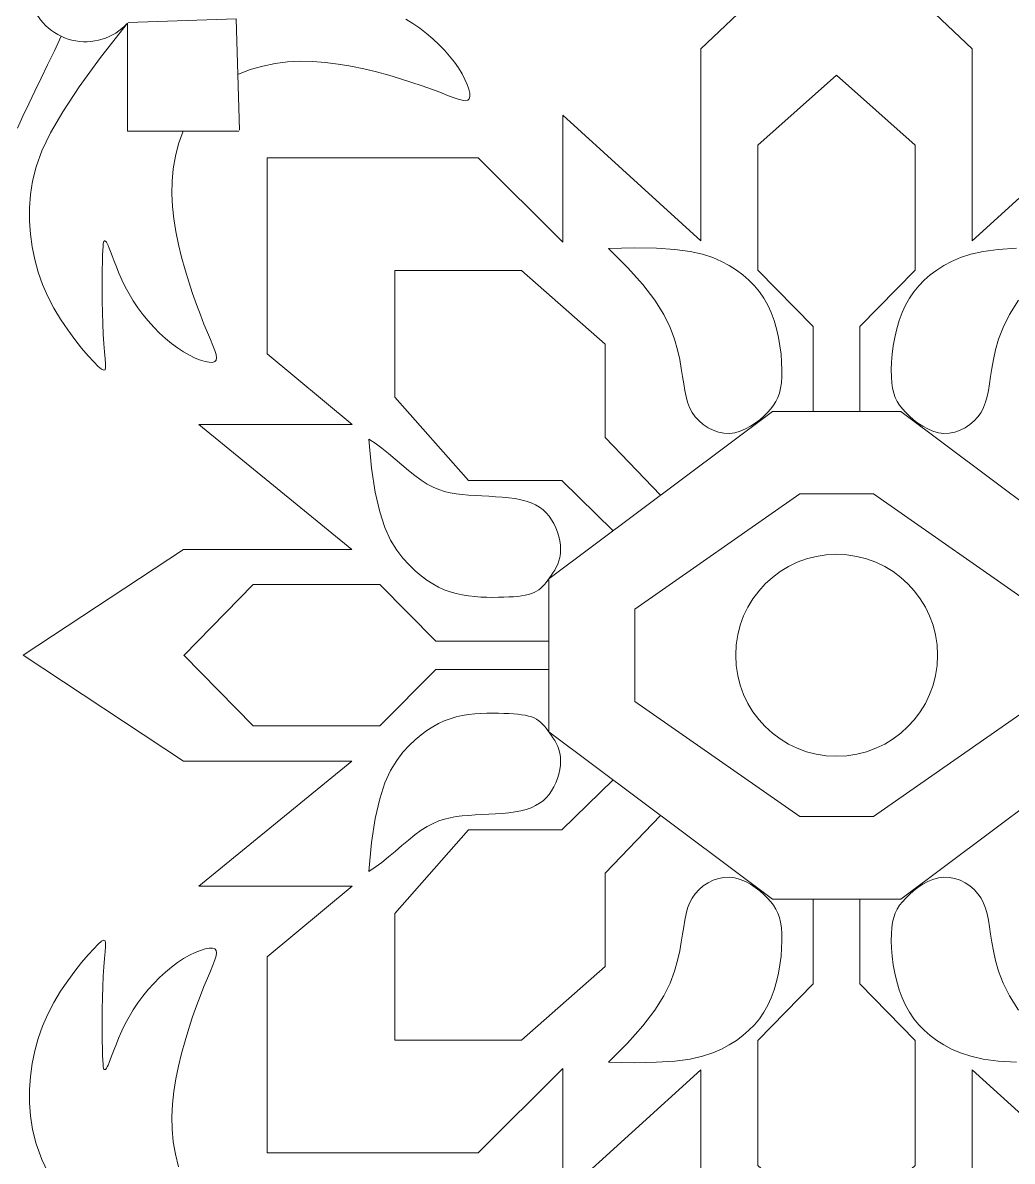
# Model space of a CAD drawing. Header units: inches. Extents: x -813 to 82, y -70 to 268.
# Drawn here: x -75.86 to -64.75, y 153.06 to 165.83 of the extents above; entities that cross this region are included whole.
import ezdxf

# ---------------------------------------------------------------- set-up
doc = ezdxf.new("R2010")
doc.units = ezdxf.units.IN
doc.header["$MEASUREMENT"] = 0
for name, color, linetype, lineweight, true_color in [('Black', 7, 'Continuous', 0, 0x000000), ('Blue', 7, 'Continuous', 0, 0x1081b2), ('Brown', 7, 'Continuous', 0, 0x653e10), ('Grey', 7, 'Continuous', 0, 0x58676a), ('Layak Architect', 1, 'Continuous', 5, 0xff0000), ('White', 7, 'Continuous', 0, 0xffffff)]:
    doc.layers.add(name, color=color, linetype=linetype, lineweight=lineweight, true_color=true_color)
doc.layers.add('Rugs', color=201, linetype='Continuous')

# ---------------------------------------------------------------- blocks, each defined once
blk = doc.blocks.new('C3')
at = {"layer": 'Black'}
blk.add_arc((-264.02, 1954.19), 22.47, 224.1705, 47.4835, dxfattribs=at)
at = {"layer": 'Blue'}
for points in [[(0, 2329.53), (-18.18, 2329.53), (-63.54, 2264.58), (-63.54, 2250.04)], [(0, 2329.53), (18.18, 2329.53), (63.54, 2264.58), (63.54, 2250.04)], [(0, 2170.55), (-18.18, 2170.55), (-63.54, 2235.5), (-63.54, 2250.04)], [(0, 2170.55), (18.18, 2170.55), (63.54, 2235.5), (63.54, 2250.04)], [(-151.51, 2076.12), (-151.51, 2125.98), (-122.51, 2158.83), (-85.74, 2158.83), (-63.04, 2180.71)], [(151.51, 2076.12), (151.51, 2125.98), (122.51, 2158.83), (85.74, 2158.83), (63.04, 2180.71)], [(-151.51, 2076.12), (-101.64, 2076.09), (-68.78, 2105.07), (-68.76, 2141.85), (-49.04, 2162)], [(151.51, 2076.12), (101.64, 2076.09), (68.78, 2105.07), (68.76, 2141.85), (49.04, 2162)], [(-206.76, 2014.93), (-250.55, 2013.52), (-249.18, 1971.08)], [(-206.38, 2014.56), (-206.38, 1970.75), (-248.84, 1970.75)]]:
    blk.add_lwpolyline(points, dxfattribs=at)
blk.add_circle((0, 2250.04), 39.75, dxfattribs=at)
at = {"layer": 'Brown'}
for points in [[(-289.4, 2250.04), (-238.79, 2303.48), (-163.2, 2303.48), (-212.57, 2357.86), (-162.68, 2357.86), (-195.89, 2391.21), (-195.89, 2474.3), (-118.72, 2474.3), (-90.87, 2440.77), (-90.87, 2501.24), (-41.7, 2440.96), (-41.7, 2507.21), (0, 2570.45)], [(289.4, 2250.04), (238.79, 2303.48), (163.2, 2303.48), (212.57, 2357.86), (162.68, 2357.86), (195.89, 2391.21), (195.89, 2474.3), (118.72, 2474.3), (90.87, 2440.77), (90.87, 2501.24), (41.7, 2440.96), (41.7, 2507.21), (0, 2570.45)], [(-228.37, 2250.04), (-200.83, 2281.01), (-151.61, 2281.01), (-129.37, 2259.2), (-95.98, 2259.2)], [(228.37, 2250.04), (200.83, 2281.01), (151.61, 2281.01), (129.37, 2259.2), (95.98, 2259.2)], [(-289.4, 2250.04), (-238.79, 2196.6), (-163.2, 2196.6), (-212.57, 2142.22), (-162.68, 2142.22), (-195.89, 2108.86), (-195.89, 2025.77), (-118.72, 2025.77), (-90.87, 2059.31), (-90.87, 1998.84), (-41.7, 2059.12), (-41.7, 1992.87), (0, 1929.63)], [(-228.37, 2250.04), (-200.83, 2219.07), (-151.61, 2219.07), (-129.37, 2240.87), (-95.98, 2240.87)], [(289.4, 2250.04), (238.79, 2196.6), (163.2, 2196.6), (212.57, 2142.22), (162.68, 2142.22), (195.89, 2108.86), (195.89, 2025.77), (118.72, 2025.77), (90.87, 2059.31), (90.87, 1998.84), (41.7, 2059.12), (41.7, 1992.87), (0, 1929.63)], [(228.37, 2250.04), (200.83, 2219.07), (151.61, 2219.07), (129.37, 2240.87), (95.98, 2240.87)]]:
    blk.add_lwpolyline(points, dxfattribs=at)
at = {"layer": 'Grey'}
for points in [[(0.05, 1992.92), (-27.8, 2020.32), (-27.8, 2070.14), (-5.61, 2092.2), (-5.61, 2136.79)], [(-0.05, 1992.92), (27.8, 2020.32), (27.8, 2070.14), (5.61, 2092.2), (5.61, 2136.79)]]:
    blk.add_lwpolyline(points, dxfattribs=at)
at = {"layer": 'Layak Architect'}
for points in [[(0, 2363.43), (-30.09, 2363.43), (-95.98, 2275.3), (-95.98, 2250.04)], [(0, 2363.43), (30.09, 2363.43), (95.98, 2275.3), (95.98, 2250.04)], [(0, 2136.65), (-30.09, 2136.65), (-95.98, 2224.78), (-95.98, 2250.04)], [(0, 2136.65), (30.09, 2136.65), (95.98, 2224.78), (95.98, 2250.04)], [(-85.07, 2065.78), (-73.65, 2066.85), (-64.21, 2068.31), (-56.5, 2070.1), (-50.28, 2072.15), (-45.31, 2074.4), (-41.37, 2076.78), (-38.2, 2079.23), (-35.58, 2081.67), (-33.3, 2084.06), (-31.31, 2086.39), (-29.59, 2088.69), (-28.11, 2090.97), (-26.86, 2093.25), (-25.82, 2095.54), (-24.97, 2097.85), (-24.29, 2100.21), (-23.76, 2102.62), (-23.36, 2105.06), (-23.08, 2107.51), (-22.9, 2109.94), (-22.81, 2112.33), (-22.79, 2114.65), (-22.81, 2116.87), (-22.87, 2118.97), (-22.95, 2120.93), (-23.06, 2122.75), (-23.2, 2124.44), (-23.39, 2125.98), (-23.62, 2127.4), (-23.91, 2128.7), (-24.26, 2129.88), (-24.68, 2130.94), (-25.18, 2131.9), (-25.76, 2132.76), (-26.41, 2133.54), (-27.12, 2134.27), (-27.89, 2134.96), (-28.71, 2135.62), (-29.59, 2136.28), (-30.5, 2136.95), (-31.46, 2137.64), (-32.47, 2138.33), (-33.53, 2139.01), (-34.66, 2139.64), (-35.87, 2140.21), (-37.16, 2140.68), (-38.54, 2141.04), (-40.03, 2141.26), (-41.62, 2141.33), (-43.29, 2141.24), (-45.01, 2141), (-46.76, 2140.62), (-48.5, 2140.1), (-50.2, 2139.45), (-51.83, 2138.68), (-53.37, 2137.8), (-54.79, 2136.8), (-56.08, 2135.68), (-57.25, 2134.43), (-58.29, 2133.03), (-59.21, 2131.47), (-60, 2129.74), (-60.68, 2127.84), (-61.23, 2125.74), (-61.66, 2123.44), (-61.99, 2120.98), (-62.24, 2118.39), (-62.43, 2115.73), (-62.58, 2113.02), (-62.72, 2110.31), (-62.86, 2107.64), (-63.02, 2105.06), (-63.23, 2102.58), (-63.53, 2100.2), (-63.94, 2097.89), (-64.5, 2095.62), (-65.24, 2093.37), (-66.2, 2091.1), (-67.42, 2088.79), (-68.92, 2086.41), (-70.72, 2083.95), (-72.76, 2081.41), (-74.95, 2078.82), (-77.2, 2076.19), (-79.42, 2073.56), (-81.54, 2070.93), (-83.45, 2068.33), (-85.07, 2065.78)], [(85.07, 2065.78), (73.65, 2066.85), (64.21, 2068.31), (56.5, 2070.1), (50.28, 2072.15), (45.31, 2074.4), (41.37, 2076.78), (38.2, 2079.23), (35.58, 2081.67), (33.3, 2084.06), (31.31, 2086.39), (29.59, 2088.69), (28.11, 2090.97), (26.86, 2093.25), (25.82, 2095.54), (24.97, 2097.85), (24.29, 2100.21), (23.76, 2102.62), (23.36, 2105.06), (23.08, 2107.51), (22.9, 2109.94), (22.81, 2112.33), (22.79, 2114.65), (22.81, 2116.87), (22.87, 2118.97), (22.95, 2120.93), (23.06, 2122.75), (23.2, 2124.44), (23.39, 2125.98), (23.62, 2127.4), (23.91, 2128.7), (24.26, 2129.88), (24.68, 2130.94), (25.18, 2131.9), (25.76, 2132.76), (26.41, 2133.54), (27.12, 2134.27), (27.89, 2134.96), (28.71, 2135.62), (29.59, 2136.28), (30.5, 2136.95), (31.46, 2137.64), (32.47, 2138.33), (33.53, 2139.01), (34.66, 2139.64), (35.87, 2140.21), (37.16, 2140.68), (38.54, 2141.04), (40.03, 2141.26), (41.62, 2141.33), (43.29, 2141.24), (45.01, 2141), (46.76, 2140.62), (48.5, 2140.1), (50.2, 2139.45), (51.83, 2138.68), (53.37, 2137.8), (54.79, 2136.8), (56.08, 2135.68), (57.25, 2134.43), (58.29, 2133.03), (59.21, 2131.47), (60, 2129.74), (60.68, 2127.84), (61.23, 2125.74), (61.66, 2123.44), (61.99, 2120.98), (62.24, 2118.39), (62.43, 2115.73), (62.58, 2113.02), (62.72, 2110.31), (62.86, 2107.64), (63.02, 2105.06), (63.23, 2102.58), (63.53, 2100.2), (63.94, 2097.89), (64.5, 2095.62), (65.24, 2093.37), (66.2, 2091.1), (67.42, 2088.79), (68.92, 2086.41), (70.72, 2083.95), (72.76, 2081.41), (74.95, 2078.82), (77.2, 2076.19), (79.42, 2073.56), (81.54, 2070.93), (83.45, 2068.33), (85.07, 2065.78)], [(-207.46, 1927.42), (-212.26, 1929.59), (-217.13, 1931.87), (-222.09, 1934.26), (-227.2, 1936.75), (-232.47, 1939.32), (-237.95, 1941.97), (-243.67, 1944.67)]]:
    blk.add_lwpolyline(points, dxfattribs=at)
at = {"layer": 'White'}
for points in [[(-160.25, 2320.91), (-159.75, 2313.71), (-158.95, 2307.76), (-157.87, 2302.85), (-156.57, 2298.77), (-155.07, 2295.33), (-153.41, 2292.3), (-151.63, 2289.51), (-149.72, 2286.93), (-147.66, 2284.56), (-145.45, 2282.4), (-143.08, 2280.44), (-140.54, 2278.69), (-137.81, 2277.14), (-134.88, 2275.8), (-131.76, 2274.66), (-128.49, 2273.71), (-125.16, 2272.95), (-121.81, 2272.36), (-118.52, 2271.94), (-115.36, 2271.68), (-112.38, 2271.58), (-109.66, 2271.61), (-107.25, 2271.78), (-105.11, 2272.09), (-103.2, 2272.55), (-101.48, 2273.16), (-99.91, 2273.93), (-98.43, 2274.86), (-97.01, 2275.96), (-95.6, 2277.24), (-94.16, 2278.7), (-92.75, 2280.32), (-91.39, 2282.07), (-90.15, 2283.95), (-89.08, 2285.93), (-88.22, 2287.99), (-87.63, 2290.11), (-87.35, 2292.26), (-87.43, 2294.43), (-87.85, 2296.58), (-88.57, 2298.67), (-89.56, 2300.66), (-90.8, 2302.53), (-92.24, 2304.23), (-93.87, 2305.72), (-95.64, 2306.97), (-97.55, 2307.95), (-99.59, 2308.72), (-101.81, 2309.32), (-104.23, 2309.81), (-106.87, 2310.24), (-109.76, 2310.69), (-112.94, 2311.19), (-116.42, 2311.82), (-120.23, 2312.64), (-124.43, 2313.84), (-129.05, 2315.6), (-134.14, 2318.14), (-139.76, 2321.64)], [(160.25, 2320.91), (159.75, 2313.71), (158.95, 2307.76), (157.87, 2302.85), (156.57, 2298.77), (155.07, 2295.33), (153.41, 2292.3), (151.63, 2289.51), (149.72, 2286.93), (147.66, 2284.56), (145.45, 2282.4), (143.08, 2280.44), (140.54, 2278.69), (137.81, 2277.14), (134.88, 2275.8), (131.76, 2274.66), (128.49, 2273.71), (125.16, 2272.95), (121.81, 2272.36), (118.52, 2271.94), (115.36, 2271.68), (112.38, 2271.58), (109.66, 2271.61), (107.25, 2271.78), (105.11, 2272.09), (103.2, 2272.55), (101.48, 2273.16), (99.91, 2273.93), (98.43, 2274.86), (97.01, 2275.96), (95.6, 2277.24), (94.16, 2278.7), (92.75, 2280.32), (91.39, 2282.07), (90.15, 2283.95), (89.08, 2285.93), (88.22, 2287.99), (87.63, 2290.11), (87.35, 2292.26), (87.43, 2294.43), (87.85, 2296.58), (88.57, 2298.67), (89.56, 2300.66), (90.8, 2302.53), (92.24, 2304.23), (93.87, 2305.72), (95.64, 2306.97), (97.55, 2307.95), (99.59, 2308.72), (101.81, 2309.32), (104.23, 2309.81), (106.87, 2310.24), (109.76, 2310.69), (112.94, 2311.19), (116.42, 2311.82), (120.23, 2312.64), (124.43, 2313.84), (129.05, 2315.6), (134.14, 2318.14), (139.76, 2321.64)], [(-160.17, 2160.17), (-160.4, 2170.5), (-160.25, 2179.16), (-159.75, 2186.37), (-158.95, 2192.32), (-157.87, 2197.23), (-156.57, 2201.3), (-155.07, 2204.75), (-153.41, 2207.78), (-151.63, 2210.57), (-149.72, 2213.14), (-147.66, 2215.51), (-145.45, 2217.68), (-143.08, 2219.63), (-140.54, 2221.39), (-137.81, 2222.93), (-134.88, 2224.28), (-131.76, 2225.42), (-128.49, 2226.37), (-125.16, 2227.13), (-121.81, 2227.72), (-118.52, 2228.14), (-115.36, 2228.39), (-112.38, 2228.5), (-109.66, 2228.47), (-107.25, 2228.3), (-105.11, 2227.98), (-103.2, 2227.53), (-101.48, 2226.92), (-99.91, 2226.15), (-98.43, 2225.22), (-97.01, 2224.11), (-95.6, 2222.84), (-94.16, 2221.38), (-92.75, 2219.76), (-91.39, 2218), (-90.15, 2216.12), (-89.08, 2214.14), (-88.22, 2212.09), (-87.63, 2209.97), (-87.35, 2207.82), (-87.43, 2205.65), (-87.85, 2203.5), (-88.57, 2201.41), (-89.56, 2199.41), (-90.8, 2197.55), (-92.24, 2195.85), (-93.87, 2194.36), (-95.64, 2193.11), (-97.55, 2192.12), (-99.59, 2191.36), (-101.81, 2190.76), (-104.23, 2190.27), (-106.87, 2189.83), (-109.76, 2189.39), (-112.94, 2188.88), (-116.42, 2188.26), (-120.23, 2187.44), (-124.43, 2186.24), (-129.05, 2184.47), (-134.14, 2181.94), (-139.76, 2178.44), (-145.94, 2173.77), (-152.72, 2167.75), (-160.17, 2160.17)], [(160.17, 2160.17), (160.4, 2170.5), (160.25, 2179.16), (159.75, 2186.37), (158.95, 2192.32), (157.87, 2197.23), (156.57, 2201.3), (155.07, 2204.75), (153.41, 2207.78), (151.63, 2210.57), (149.72, 2213.14), (147.66, 2215.51), (145.45, 2217.68), (143.08, 2219.63), (140.54, 2221.39), (137.81, 2222.93), (134.88, 2224.28), (131.76, 2225.42), (128.49, 2226.37), (125.16, 2227.13), (121.81, 2227.72), (118.52, 2228.14), (115.36, 2228.39), (112.38, 2228.5), (109.66, 2228.47), (107.25, 2228.3), (105.11, 2227.98), (103.2, 2227.53), (101.48, 2226.92), (99.91, 2226.15), (98.43, 2225.22), (97.01, 2224.11), (95.6, 2222.84), (94.16, 2221.38), (92.75, 2219.76), (91.39, 2218), (90.15, 2216.12), (89.08, 2214.14), (88.22, 2212.09), (87.63, 2209.97), (87.35, 2207.82), (87.43, 2205.65), (87.85, 2203.5), (88.57, 2201.41), (89.56, 2199.41), (90.8, 2197.55), (92.24, 2195.85), (93.87, 2194.36), (95.64, 2193.11), (97.55, 2192.12), (99.59, 2191.36), (101.81, 2190.76), (104.23, 2190.27), (106.87, 2189.83), (109.76, 2189.39), (112.94, 2188.88), (116.42, 2188.26), (120.23, 2187.44), (124.43, 2186.24), (129.05, 2184.47), (134.14, 2181.94), (139.76, 2178.44), (145.94, 2173.77), (152.72, 2167.75), (160.17, 2160.17)], [(-250.42, 2080.4), (-248.69, 2083.18), (-246.82, 2085.89), (-244.81, 2088.51), (-242.69, 2091.01), (-240.49, 2093.39), (-238.21, 2095.6), (-235.9, 2097.64), (-233.55, 2099.49), (-231.21, 2101.12), (-228.92, 2102.52), (-226.73, 2103.68), (-224.69, 2104.58), (-222.85, 2105.21), (-221.26, 2105.56), (-219.97, 2105.61), (-219.04, 2105.36), (-218.5, 2104.79), (-218.33, 2103.88), (-218.49, 2102.62), (-218.93, 2100.99), (-219.63, 2098.97), (-220.54, 2096.56), (-221.63, 2093.73), (-222.85, 2090.47), (-224.17, 2086.78), (-225.55, 2082.71), (-226.95, 2078.31), (-228.32, 2073.65), (-229.63, 2068.8), (-230.83, 2063.82), (-231.89, 2058.76), (-232.75, 2053.7), (-233.39, 2048.68), (-233.77, 2043.71), (-233.85, 2038.77), (-233.6, 2033.85), (-232.99, 2028.95), (-231.99, 2024.05), (-230.55, 2019.14), (-228.65, 2014.22)], [(-248.84, 1970.75), (-235.28, 1960.15), (-223.76, 1951.74), (-213.99, 1945.26), (-205.68, 1940.46), (-198.55, 1937.05), (-192.32, 1934.78), (-186.69, 1933.4), (-181.38, 1932.62), (-176.15, 1932.24), (-170.96, 1932.22), (-165.83, 1932.54), (-160.75, 1933.21), (-155.75, 1934.24), (-150.84, 1935.61), (-146.01, 1937.33), (-141.29, 1939.4), (-136.7, 1941.8), (-132.29, 1944.44), (-128.14, 1947.21), (-124.31, 1950.01), (-120.89, 1952.72), (-117.94, 1955.23), (-115.53, 1957.45), (-113.74, 1959.26), (-112.62, 1960.57), (-112.18, 1961.45), (-112.38, 1961.95), (-113.23, 1962.15), (-114.69, 1962.12), (-116.76, 1961.94), (-119.41, 1961.68), (-122.63, 1961.4), (-126.38, 1961.18), (-130.52, 1961.01), (-134.91, 1960.9), (-139.37, 1960.83), (-143.77, 1960.8), (-147.93, 1960.81), (-151.71, 1960.84), (-154.95, 1960.89), (-157.54, 1960.96), (-159.5, 1961.05), (-160.94, 1961.14), (-161.94, 1961.25), (-162.57, 1961.37), (-162.92, 1961.49), (-163.09, 1961.62), (-163.14, 1961.75), (-163.14, 1961.89), (-163.08, 1962.05), (-162.91, 1962.23), (-162.59, 1962.46), (-162.07, 1962.75), (-161.31, 1963.1), (-160.28, 1963.54), (-158.92, 1964.08), (-157.22, 1964.73), (-155.21, 1965.49), (-152.94, 1966.39), (-150.46, 1967.42), (-147.83, 1968.59), (-145.09, 1969.91), (-142.31, 1971.39), (-139.54, 1973.03), (-136.81, 1974.84), (-134.16, 1976.8), (-131.61, 1978.89), (-129.17, 1981.09), (-126.87, 1983.37), (-124.73, 1985.72), (-122.76, 1988.1), (-120.99, 1990.5), (-119.44, 1992.89), (-118.12, 1995.23), (-117.03, 1997.46), (-116.2, 1999.53), (-115.62, 2001.39), (-115.33, 2002.98), (-115.31, 2004.27), (-115.59, 2005.19), (-116.18, 2005.71), (-117.1, 2005.86), (-118.36, 2005.66), (-119.97, 2005.16), (-121.96, 2004.4), (-124.34, 2003.41), (-127.13, 2002.23), (-130.35, 2000.9), (-134, 1999.46), (-138.03, 1997.95), (-142.38, 1996.42), (-146.99, 1994.9), (-151.79, 1993.43), (-156.74, 1992.07), (-161.75, 1990.86), (-166.79, 1989.83), (-171.78, 1989.03), (-176.74, 1988.49), (-181.68, 1988.25), (-186.6, 1988.34), (-191.52, 1988.79), (-196.45, 1989.64), (-201.4, 1990.91), (-206.38, 1992.65)], [(205.68, 1940.46), (198.55, 1937.05), (192.32, 1934.78), (186.69, 1933.4), (181.38, 1932.62), (176.15, 1932.24), (170.96, 1932.22), (165.83, 1932.54), (160.75, 1933.21), (155.75, 1934.24), (150.84, 1935.61), (146.01, 1937.33), (141.29, 1939.4), (136.7, 1941.8), (132.29, 1944.44), (128.14, 1947.21), (124.31, 1950.01), (120.89, 1952.72), (117.94, 1955.23), (115.53, 1957.45), (113.74, 1959.26), (112.62, 1960.57), (112.18, 1961.45), (112.38, 1961.95), (113.23, 1962.15), (114.69, 1962.12), (116.76, 1961.94), (119.41, 1961.68), (122.63, 1961.4), (126.38, 1961.18), (130.52, 1961.01), (134.91, 1960.9), (139.37, 1960.83), (143.77, 1960.8), (147.93, 1960.81), (151.71, 1960.84), (154.95, 1960.89), (157.54, 1960.96), (159.5, 1961.05), (160.94, 1961.14), (161.94, 1961.25), (162.57, 1961.37), (162.92, 1961.49), (163.09, 1961.62), (163.14, 1961.75), (163.14, 1961.89), (163.08, 1962.05), (162.91, 1962.23), (162.59, 1962.46), (162.07, 1962.75), (161.31, 1963.1), (160.28, 1963.54), (158.92, 1964.08), (157.22, 1964.73), (155.21, 1965.49), (152.94, 1966.39), (150.46, 1967.42), (147.83, 1968.59), (145.09, 1969.91), (142.31, 1971.39), (139.54, 1973.03), (136.81, 1974.84), (134.16, 1976.8), (131.61, 1978.89), (129.17, 1981.09), (126.87, 1983.37), (124.73, 1985.72), (122.76, 1988.1), (120.99, 1990.5), (119.44, 1992.89), (118.12, 1995.23), (117.03, 1997.46), (116.2, 1999.53), (115.62, 2001.39), (115.33, 2002.98), (115.31, 2004.27), (115.59, 2005.19), (116.18, 2005.71), (117.1, 2005.86), (118.36, 2005.66), (119.97, 2005.16), (121.96, 2004.4), (124.34, 2003.41), (127.13, 2002.23), (130.35, 2000.9), (134, 1999.46), (138.03, 1997.95), (142.38, 1996.42), (146.99, 1994.9), (151.79, 1993.43), (156.74, 1992.07), (161.75, 1990.86), (166.79, 1989.83), (171.78, 1989.03), (176.74, 1988.49), (181.68, 1988.25), (186.6, 1988.34), (191.52, 1988.79), (196.45, 1989.64), (201.4, 1990.91)]]:
    blk.add_lwpolyline(points, dxfattribs=at)

msp = doc.modelspace()

# ---------------------------------------------------------------- block references
at = {"layer": 'Rugs', "xscale": 0.0285, "yscale": 0.0285, "zscale": 0.0285, "rotation": 270}
msp.add_blockref('C3', (-130.84923, 158.73611), dxfattribs=at)

doc.saveas('drawing.dxf')
